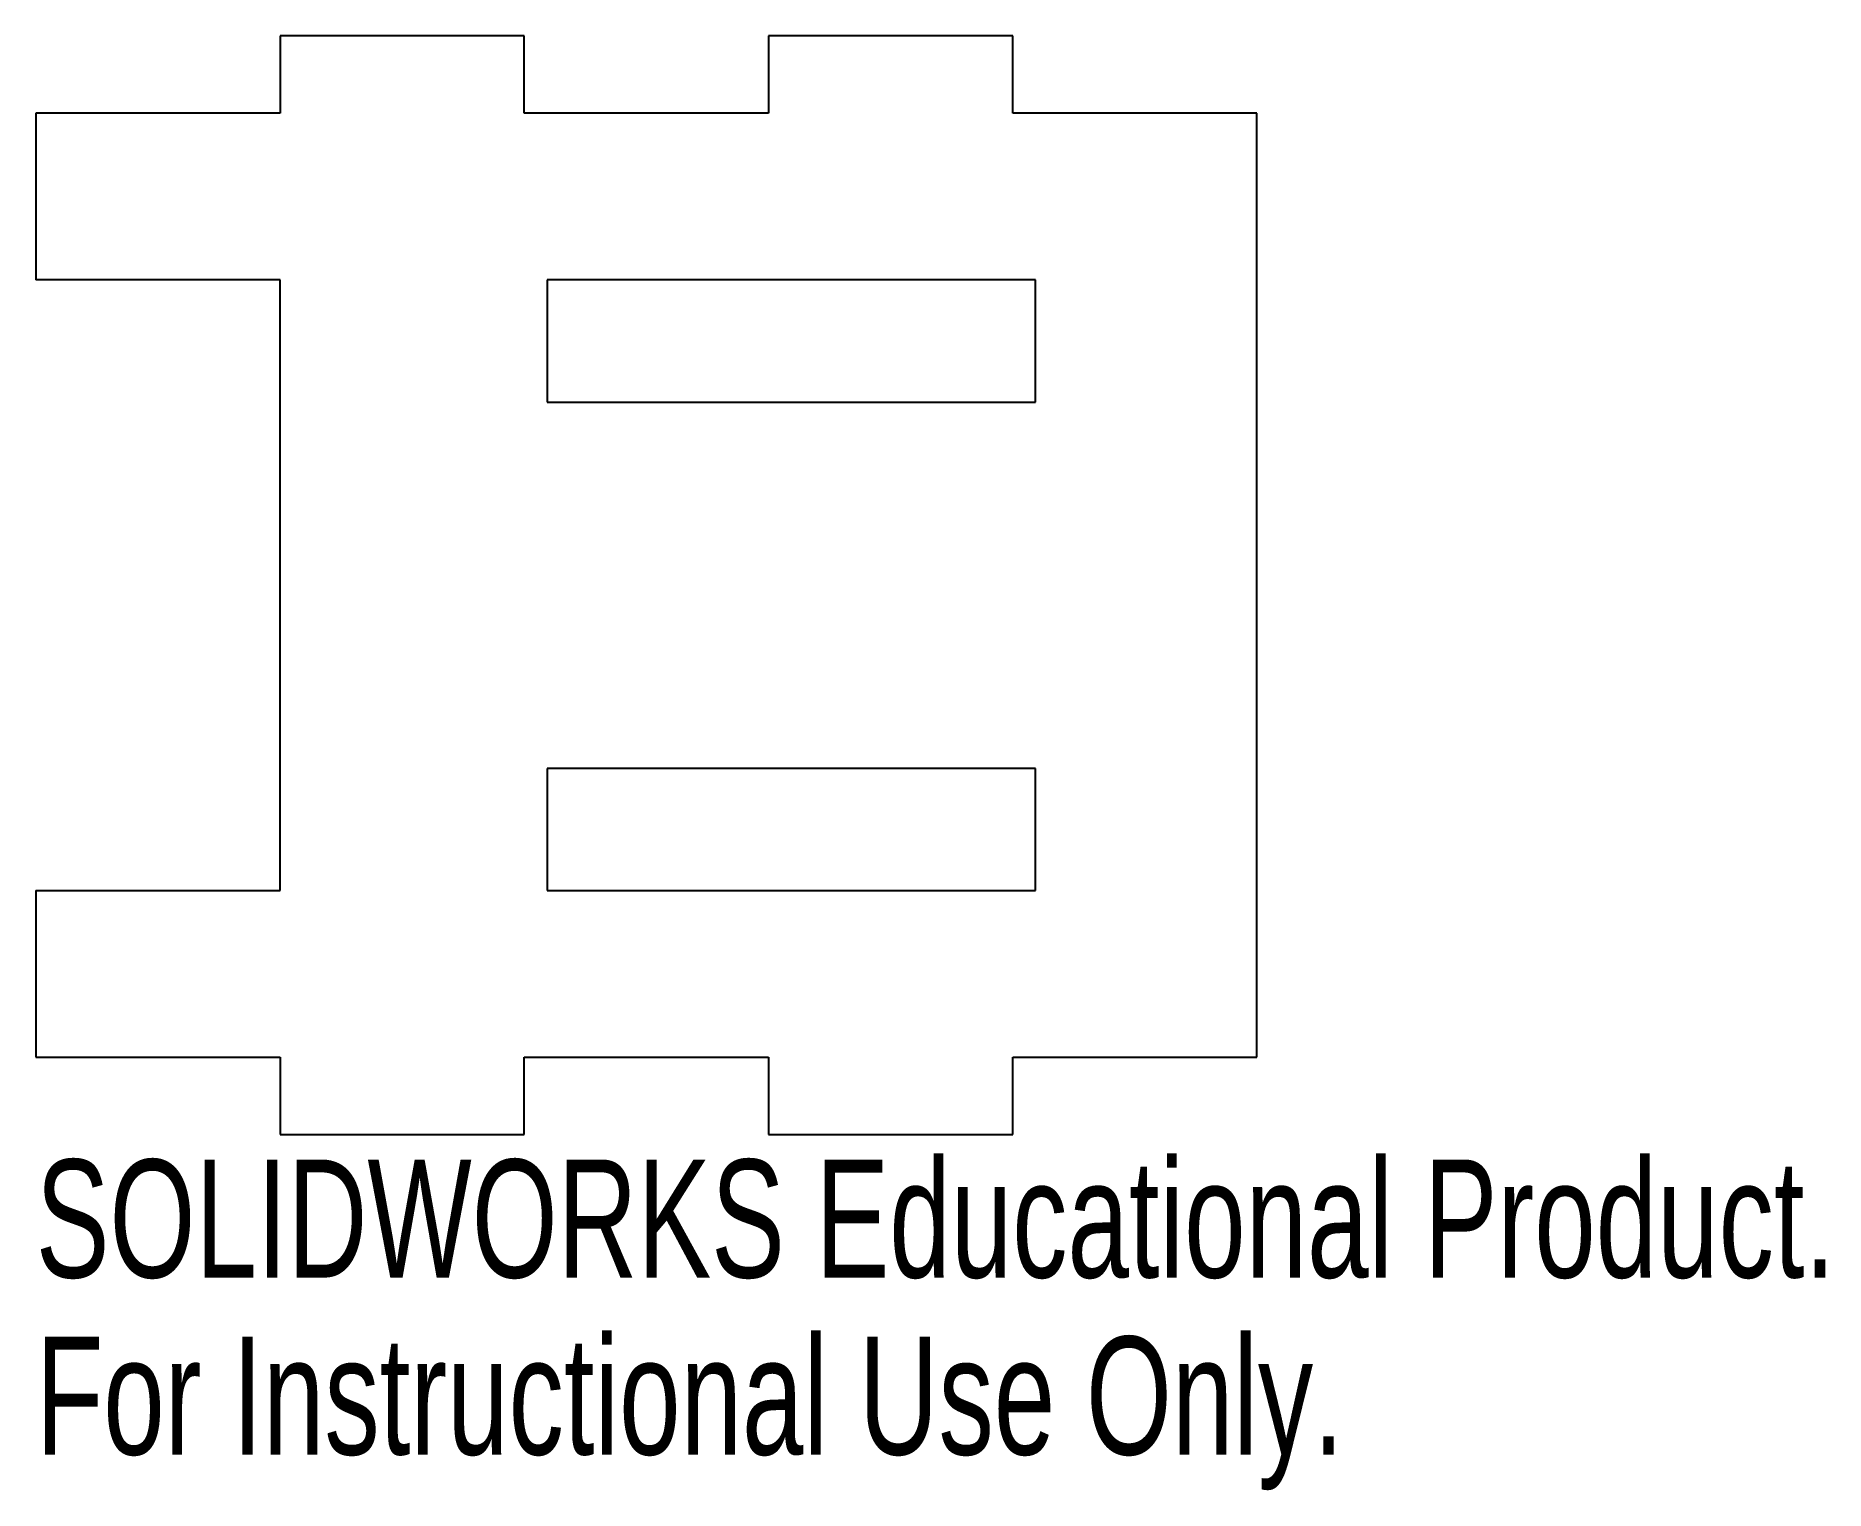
# Model space of a CAD drawing. Header units: millimetres. Extents: x 35 to 108.3, y -14.6 to 45.
import ezdxf

# ---------------------------------------------------------------- set-up
doc = ezdxf.new("R2010")
doc.units = ezdxf.units.MM
doc.styles.add('SLDTEXTSTYLE0', font='TXT', dxfattribs={"width": 0.7})

msp = doc.modelspace()

# ---------------------------------------------------------------- linework, layer by layer
at = {"color": 7, "linetype": 'Continuous', "lineweight": 25}
for p, q in [((55, 45), (45, 45)), ((45, 45), (45, 41.825)), ((55, 41.825), (55, 45)), ((75, 45), (65, 45)), ((65, 45), (65, 41.825)), ((75, 41.825), (75, 45)), ((35, 41.825), (35, 35)), ((45, 41.825), (35, 41.825)), ((65, 41.825), (55, 41.825)), ((85, 41.825), (75, 41.825)), ((85, 3.175), (85, 41.825)), ((45, 35), (35, 35)), ((45, 10), (45, 35)), ((75.933, 35), (55.933, 35)), ((55.933, 35), (55.933, 30)), ((75.933, 30), (75.933, 35)), ((55.933, 30), (75.933, 30)), ((75.933, 15), (55.933, 15)), ((55.933, 15), (55.933, 10)), ((75.933, 10), (75.933, 15)), ((35, 10), (35, 3.175)), ((35, 10), (45, 10)), ((55.933, 10), (75.933, 10)), ((35, 3.175), (45, 3.175)), ((45, 3.175), (45, 0)), ((55, 3.175), (65, 3.175)), ((55, 0), (55, 3.175)), ((65, 3.175), (65, 0)), ((75, 3.175), (85, 3.175)), ((75, 0), (75, 3.175)), ((45, 0), (55, 0)), ((65, 0), (75, 0))]:
    msp.add_line(p, q, dxfattribs=at)

# ---------------------------------------------------------------- texts
at = {"color": 7, "linetype": 'Continuous', "char_height": 4.83362, "attachment_point": 1, "style": 'SLDTEXTSTYLE0'}
for s, insert in [('SOLIDWORKS Educational Product.', (35, -1.02)), ('For Instructional Use Only.', (35, -8.27))]:
    msp.add_mtext(s, dxfattribs=dict(at, insert=insert))

doc.saveas('drawing.dxf')
